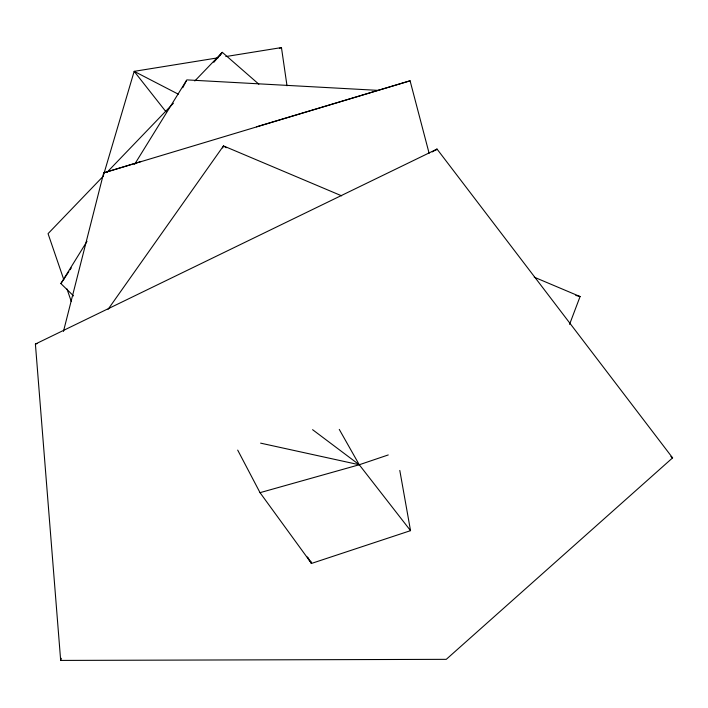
<?xml version="1.0" encoding="UTF-8"?>
<svg xmlns="http://www.w3.org/2000/svg" width="708" height="708" viewBox="0 0 708 708"><rect width="100%" height="100%" fill="white"/><g stroke="black" fill="none" stroke-linecap="round" stroke-linejoin="round"><path stroke-width="1.06" d="M63.463 331.406L103.713 172.858L141.326 161.415M103.253 175.965L134.166 71.349L218.179 57.791M60.667 660.422L35.4 344.053L437.04 149.087L672.6 457.872L446.27 659.343L60.667 660.422L61.313 658.307M569.559 324.379L580.082 296.546L534.23 277.182M222.648 147.954L223.48 145.91L341.663 195.833M182.761 87.748L186.31 80.871M73.535 295.909L60.888 283.572L87.004 241.331M134.582 164.371L186.815 79.889L379.302 90.438M60.888 283.572L68.853 271.615M70.074 269.775L71.296 267.943M108.067 309.334L223.48 145.91M219.684 55.879L222.321 52.339L258.854 84.208M213.807 62.322L220.896 54.003M103.085 176.398L48.055 233.658L63.782 279.58M106.908 172.425L173.407 103.235M194.806 80.969L222.321 52.339M435.323 150.468L437.04 149.087L432.287 151.901M279.403 48.401L281.457 47.578L287.006 85.774M388.258 454.943L359.257 464.758L260.031 492.662L237.693 450.102M260.031 492.662L311.511 563.426L410.534 530.655L399.799 470.431M256.473 126.803L410.082 80.792L429.119 153.3M103.713 172.858L410.082 80.792M35.4 344.053L37.515 343.477M225.817 56.56L281.457 47.578M260.606 443.137L359.257 464.758L410.534 530.655M575.808 295.422L580.082 296.546M178.345 94.191L134.166 71.349L165.999 111.784M224.392 146.521L226.224 147.742M312.582 429.676L359.257 464.758L339.265 429.402M670.892 456.465L672.6 457.872M307.316 556.957L311.511 563.426L310.856 561.32M307.962 557.869L311.511 563.426M66.995 288.97L71.287 301.493"/></g></svg>
